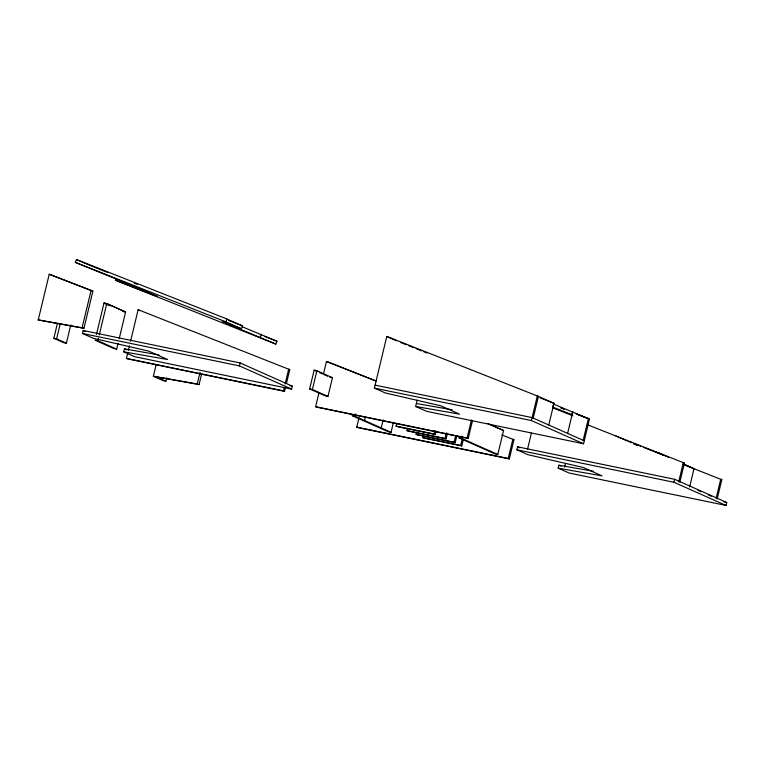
<?xml version="1.0" encoding="UTF-8"?>
<svg xmlns="http://www.w3.org/2000/svg" width="765" height="765" viewBox="0 0 765 765"><rect width="100%" height="100%" fill="white"/><g stroke="black" fill="none" stroke-linecap="round" stroke-linejoin="round"><path stroke-width="1.15" d="M38.25 319.923L49.218 274.233L92.89 291.102L83.968 328.242L38.25 319.923L83.968 328.242M70.772 324.943L66.383 343.217L63.619 342.653L53.846 338.302L57.404 323.452M66.383 343.217L56.61 338.866L60.167 324.025M82.142 327.621L91.064 290.471L49.218 274.233M123.701 351.824L167.592 359.521L148.773 351.145L93.292 338.293L82.438 333.454L83.146 330.499L240.172 362.954L292.297 386.162L291.589 389.117L134.564 356.662L123.701 351.824L124.418 348.869L159.063 354.941M96.486 334.382L104.021 303.007L106.784 303.581L125.603 311.996L119.187 338.694M118.078 343.332L116.682 349.136L97.863 340.76L98.417 338.436M99.249 334.946L106.784 303.581L125.603 311.996L122.83 311.422M285.374 387.903L284.551 391.326L127.535 358.871L126.445 358.383L127.812 352.675M128.367 350.389L129.457 345.818M130.557 341.247L138.13 309.691L289.753 369.648L286.473 383.341M156.108 364.857L153.363 376.284L163.136 380.635L165.909 381.2L166.732 377.776M201.597 374.152L199.091 384.604L197.255 383.973L200.047 372.364M291.589 389.117L239.455 365.919L240.172 362.954M284.551 391.326L283.471 390.848L284.293 387.425M285.116 384.001L288.673 369.17L289.753 369.648M309.634 388.916L314.128 370.193L316.892 370.767L332.459 377.7L327.965 396.413L325.202 395.84L309.634 388.916L312.397 389.481L327.965 396.413M312.397 389.481L316.892 370.767M472.541 420.415L468.209 438.479L316.71 407.162L315.629 406.684L318.967 392.761M323.432 374.19L326.492 361.434L376.38 381.142L326.492 361.434M393.267 423.141L391.068 432.33L354.778 416.179L355.333 413.875M509.337 458.933L508.247 458.445L512.856 439.253L513.946 439.741L509.337 458.933L357.838 427.616L356.758 427.128L358.986 417.843M364.551 420.53L365.383 417.078M417.193 400.076L415.653 406.464L459.545 414.161L440.726 405.785L385.244 392.933L374.391 388.094L386.784 336.447L538.407 396.404L533.205 418.082M381.209 427.941L383.141 419.899M436.012 431.135L435.218 434.472L397.178 426.612L396.088 426.124L396.643 423.829M447.42 433.353L446.081 438.909L408.041 431.049L406.961 430.561L407.506 428.266M456.801 436.04L455.204 442.715L417.164 434.845L416.074 434.367L416.629 432.072M463.351 439.253L461.754 445.918L423.714 438.058L422.624 437.58L423.179 435.275M435.218 434.472L434.128 433.994L434.931 430.657M446.081 438.909L445.001 438.422L446.33 432.866M455.204 442.715L454.114 442.227L455.72 435.562M487.554 423.38L503.561 430.513L497.805 454.496L461.515 438.345L462.06 436.06M461.754 445.918L460.664 445.44L462.27 438.766M468.209 438.479L467.119 438.001L471.46 419.937M558.154 468.161L602.045 475.859L583.226 467.482L527.745 454.63L516.891 449.791L517.599 446.837L674.625 479.292L726.75 502.5L726.042 505.455L569.017 473L558.154 468.161L558.871 465.206L593.516 471.278M553.64 404.14L589.452 419.124L583.542 443.757L531.407 420.559L537.326 395.916L553.975 403.327L548.773 425.005M527.515 449.304L531.417 433.057M567.601 433.392L572.803 411.713L571.665 414.544L552.502 406.97M564.608 467.099L565.45 463.619M583.16 440.315L588.371 418.637L576.188 413.827L589.452 419.124M726.042 505.455L673.908 482.256L674.625 479.292M678.727 481.778L683.336 462.586L684.426 463.074L679.817 482.266M689.619 486.951L694.008 468.677L683.336 463.925M716.107 498.417L720.716 479.225L721.797 479.712L717.188 498.904M116.261 278.374L115.496 280.258L157.341 296.504L138.513 288.118L75.314 262.376L76.462 259.545L226.995 319.015L242.562 325.938L241.09 329.581L275.811 344.078L276.949 341.247L242.228 326.751M241.09 329.581L222.261 321.204L241.424 328.778L225.857 321.845L226.995 319.015M260.243 337.155L261.391 334.324M552.837 406.167L553.975 403.327L540.138 397.867M416.37 403.509L452.172 409.782M197.255 383.973L153.363 376.284L199.091 384.604M375.099 385.139L532.124 417.594L584.25 440.803M329.696 377.126L332.459 377.7M374.391 388.094L531.407 420.559M82.438 333.454L239.455 365.919M97.863 340.76L95.09 340.186L113.918 348.563L116.682 349.136M583.542 443.757L426.516 411.302L415.653 406.464M289.973 385.675L292.297 386.162M53.846 338.302L56.61 338.866M126.445 358.383L283.471 390.848M315.629 406.684L467.119 438.001M354.778 416.179L352.043 415.615L388.333 431.766L391.068 432.33M461.515 438.345L458.751 437.771L495.041 453.922L497.805 454.496M516.891 449.791L673.908 482.256M396.088 426.124L434.128 433.994M406.961 430.561L445.001 438.422M416.074 434.367L454.114 442.227M422.624 437.58L460.664 445.44M723.986 501.926L726.75 502.5M356.758 427.128L508.247 458.445M91.064 290.471L92.89 291.102M564.015 409.017L560.697 407.707L563.996 409.065M553.009 407.955L572.88 415.806M587.969 424.967L684.426 463.074M628.381 441.424L631.708 442.686M633.898 443.604L640.554 446.177M643.853 447.535L663.762 455.347L655.069 451.474M682.992 464.374L721.797 479.712M228.725 320.478L242.562 325.938M503.561 430.513L490.241 424.709M264.776 336.437L276.949 341.247M75.314 262.376L225.857 321.845M275.811 344.078L115.496 280.258M501.744 434.922L513.946 439.741M400.917 342.596L406.368 344.776M408.548 345.646L413.999 347.836M416.179 348.706L421.63 350.886M423.81 351.766L427.08 353.076M86.235 263.896L108.037 272.627M134.2 283.107L137.48 284.417M657.718 452.526L668.39 457.269M683.556 464.154L691.359 467.625M615.978 436.031L627.29 440.936M386.784 336.447L396.557 340.798M697.919 490.327L701.056 491.723M708.304 494.945L711.23 496.246M517.599 446.837L519.77 447.802M558.871 465.206L561.041 466.172M76.462 259.545L85.145 263.409M314.128 370.193L317.245 371.58M319.321 372.507L322.428 373.894M324.503 374.812L327.621 376.198M138.13 309.691L139.22 310.179M108.362 304.939L104.021 303.007L110.294 305.809M83.146 330.499L85.317 331.465M124.418 348.869L126.588 349.834M156.94 377.212L165.909 381.2M636.949 445.02L633.63 443.71L636.929 445.058"/></g></svg>
